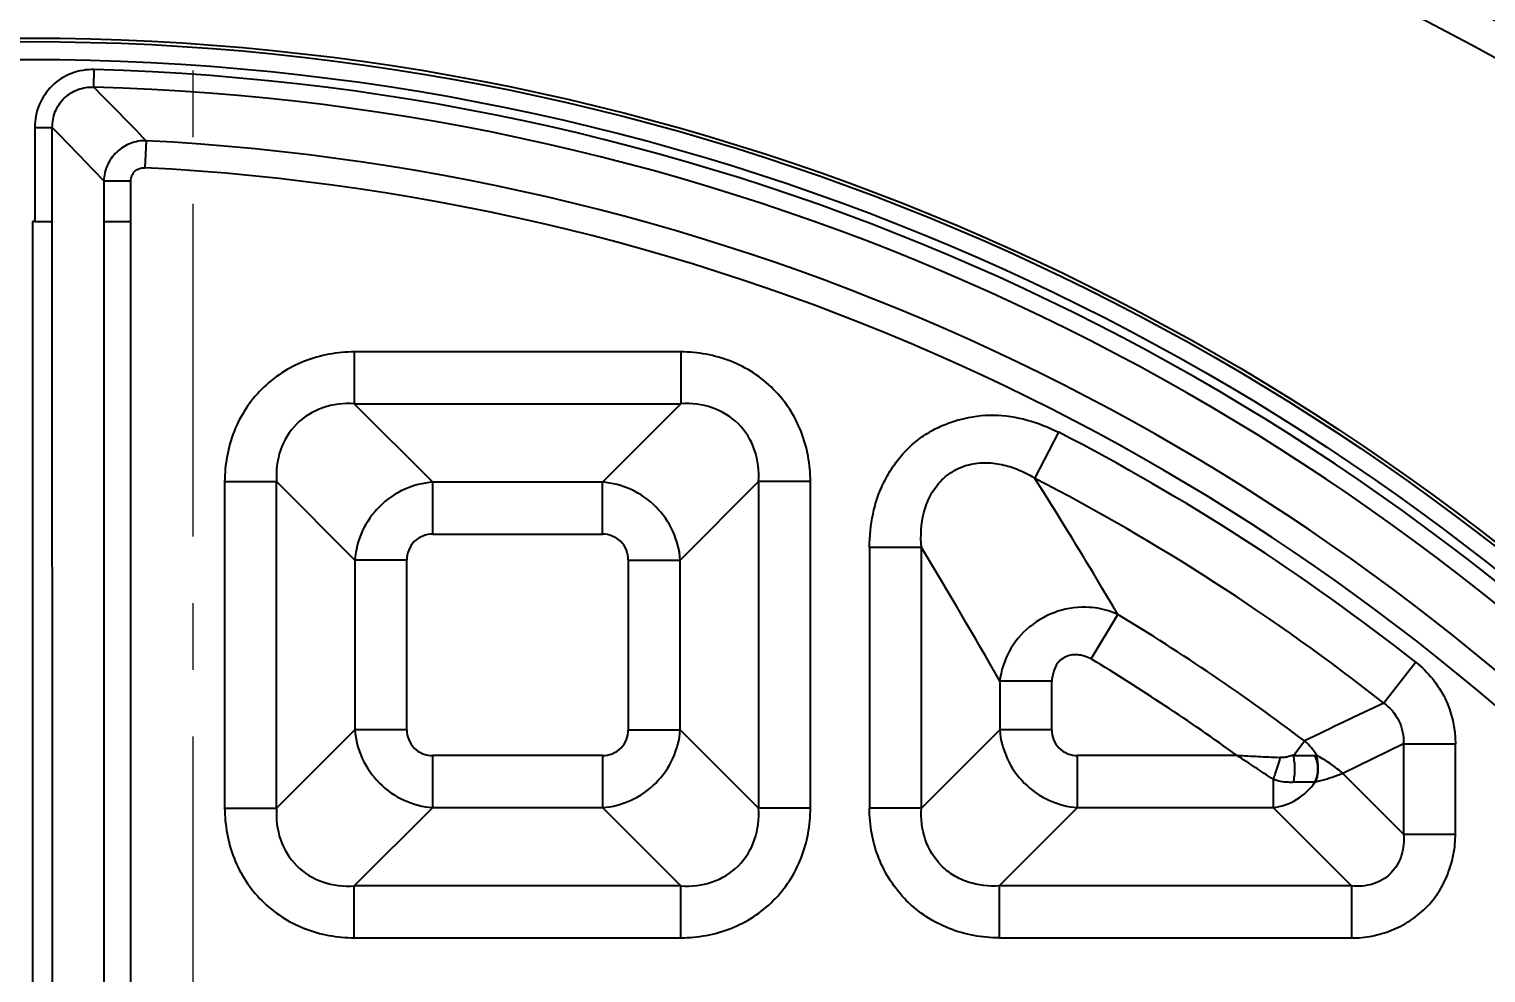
# Model space of a CAD drawing. Header units: millimetres. Extents: x 3054 to 4939, y -1170 to 130.
# Drawn here: x 3549.1 to 3602.4, y -727.6 to -693 of the extents above; entities that cross this region are included whole.
import ezdxf

# ---------------------------------------------------------------- set-up
doc = ezdxf.new("R2010")
doc.units = ezdxf.units.MM
doc.header["$LTSCALE"] = 16.335
doc.header["$PDMODE"] = 3
doc.header["$PDSIZE"] = 0.3125
doc.linetypes.add('CENTER', pattern=[0.6, 0.375, -0.075, 0.075, -0.075])
doc.layers.get('0').update_dxf_attribs({"linetype": 'CONTINUOUS'})
doc.layers.get('Defpoints').update_dxf_attribs({"linetype": 'CONTINUOUS'})
doc.layers.add('11', color=7, linetype='CONTINUOUS')
doc.layers.add('center', color=1, linetype='CENTER', lineweight=9)
doc.styles.get("Standard").update_dxf_attribs({"font": 'txt', "width": 0.8})
doc.dimstyles.get("Standard").update_dxf_attribs({"dimtxt": 0.15625, "dimasz": 0.1875, "dimexe": 0.125, "dimexo": 0.0625, "dimtad": 0, "dimtih": 1, "dimtoh": 1, "dimdsep": 46, "dimtxsty": 'Standard', "dimcen": 0.09, "dimadec": 0, "dimazin": 0, "dimtp": 0.01, "dimtm": 0.01, "dimtfac": 1, "dimtofl": 0, "dimtmove": 0, "dimatfit": 3, "dimfxl": 0, "dimtolj": 1, "dimarcsym": 0})

# ---------------------------------------------------------------- blocks, each defined once
blk = doc.blocks.new('*D117')
at = {"color": 4, "lineweight": -2}
blk.add_line((3642.481, -703.718), (3724.555, -703.718), dxfattribs=at)
at = {"layer": 'Defpoints', "color": 0}
for p in [(3642.481, -703.718), (3724.555, -703.718), (3555.085, -785.718)]:
    blk.add_point(p, dxfattribs=at)
at = {"color": 6, "insert": (3731.888, -703.718), "char_height": 5, "attachment_point": 5}
blk.add_mtext('\\A1;82.00', dxfattribs=at)
blk = doc.blocks.new('*D118')
at = {"color": 4, "lineweight": -2}
blk.add_line((3665.052, -688.718), (3724.555, -688.718), dxfattribs=at)
at = {"layer": 'Defpoints', "color": 0}
for p in [(3665.052, -688.718), (3724.555, -688.718), (3555.085, -785.718)]:
    blk.add_point(p, dxfattribs=at)
at = {"color": 6, "insert": (3731.888, -688.718), "char_height": 5, "attachment_point": 5}
blk.add_mtext('\\A1;97.00', dxfattribs=at)
blk = doc.blocks.new('*D119')
at = {"color": 4, "lineweight": -2}
blk.add_line((3602.481, -674.718), (3724.555, -674.718), dxfattribs=at)
at = {"layer": 'Defpoints', "color": 0}
for p in [(3602.481, -674.718), (3724.555, -674.718), (3555.085, -785.718)]:
    blk.add_point(p, dxfattribs=at)
at = {"color": 6, "insert": (3731.888, -674.718), "char_height": 5, "attachment_point": 5}
blk.add_mtext('\\A1;111.00', dxfattribs=at)
blk = doc.blocks.new('*D120')
at = {"color": 4, "lineweight": -2}
blk.add_line((3559.485, -668.718), (3724.555, -668.718), dxfattribs=at)
at = {"layer": 'Defpoints', "color": 0}
for p in [(3559.485, -668.718), (3724.555, -668.718), (3555.085, -785.718)]:
    blk.add_point(p, dxfattribs=at)
at = {"color": 6, "insert": (3732.555, -668.718), "char_height": 5, "attachment_point": 5}
blk.add_mtext('\\A1;117.00', dxfattribs=at)
blk = doc.blocks.new('*D121')
at = {"color": 4, "lineweight": -2}
for p, q in [((3704.555, -667.718), (3714.555, -661.758)), ((3714.555, -661.758), (3724.555, -661.758)), ((3686.461, -667.718), (3704.555, -667.718))]:
    blk.add_line(p, q, dxfattribs=at)
at = {"layer": 'Defpoints', "color": 0}
for p in [(3724.555, -661.758), (3686.461, -667.718), (3555.085, -785.718)]:
    blk.add_point(p, dxfattribs=at)
at = {"color": 6, "insert": (3732.555, -661.758), "char_height": 5, "attachment_point": 5}
blk.add_mtext('\\A1;118.00', dxfattribs=at)
blk = doc.blocks.new('*D127')
at = {"color": 4, "lineweight": -2}
blk.add_line((3555.085, -637.698), (3555.085, -618.633), dxfattribs=at)
at = {"layer": 'Defpoints', "color": 0}
for p in [(3555.085, -618.633), (3555.085, -637.698), (3555.085, -785.718)]:
    blk.add_point(p, dxfattribs=at)
at = {"color": 6, "insert": (3555.085, -613.633), "char_height": 5, "attachment_point": 5, "rotation": 90}
blk.add_mtext('\\A1;0.00', dxfattribs=at)
blk = doc.blocks.new('*D128')
at = {"color": 4, "lineweight": -2}
for p, q in [((3598.111, -628.89), (3598.111, -618.89)), ((3598.081, -638.89), (3598.111, -628.89)), ((3598.081, -670.318), (3598.081, -638.89))]:
    blk.add_line(p, q, dxfattribs=at)
at = {"layer": 'Defpoints', "color": 0}
for p in [(3598.111, -618.89), (3598.081, -670.318), (3555.085, -785.718)]:
    blk.add_point(p, dxfattribs=at)
at = {"color": 6, "insert": (3598.111, -611.556), "char_height": 5, "attachment_point": 5, "rotation": 90}
blk.add_mtext('\\A1;43.00', dxfattribs=at)
blk = doc.blocks.new('*D129')
at = {"color": 4, "lineweight": -2}
blk.add_line((3638.081, -699.318), (3638.081, -618.89), dxfattribs=at)
at = {"layer": 'Defpoints', "color": 0}
for p in [(3638.081, -618.89), (3638.081, -699.318), (3555.085, -785.718)]:
    blk.add_point(p, dxfattribs=at)
at = {"color": 6, "insert": (3638.081, -611.556), "char_height": 5, "attachment_point": 5, "rotation": 90}
blk.add_mtext('\\A1;83.00', dxfattribs=at)
blk = doc.blocks.new('*D130')
at = {"color": 4, "lineweight": -2}
blk.add_line((3660.081, -733.318), (3660.081, -618.89), dxfattribs=at)
at = {"layer": 'Defpoints', "color": 0}
for p in [(3660.081, -618.89), (3660.081, -733.318), (3555.085, -785.718)]:
    blk.add_point(p, dxfattribs=at)
at = {"color": 6, "insert": (3660.081, -610.556), "char_height": 5, "attachment_point": 5, "rotation": 90}
blk.add_mtext('\\A1;105.00', dxfattribs=at)
blk = doc.blocks.new('*D131')
at = {"color": 4, "lineweight": -2}
blk.add_line((3683.585, -658.918), (3683.585, -618.89), dxfattribs=at)
at = {"layer": 'Defpoints', "color": 0}
for p in [(3683.585, -618.89), (3683.585, -658.918), (3555.085, -785.718)]:
    blk.add_point(p, dxfattribs=at)
at = {"color": 6, "insert": (3683.585, -609.89), "char_height": 5, "attachment_point": 5, "rotation": 90}
blk.add_mtext('\\A1;128.50', dxfattribs=at)
blk = doc.blocks.new('*D140')
at = {"color": 4, "lineweight": -2}
blk.add_line((3468.659, -703.718), (3385.615, -703.718), dxfattribs=at)
at = {"layer": 'Defpoints', "color": 0}
for p in [(3385.615, -703.718), (3468.659, -703.718), (3555.085, -785.718)]:
    blk.add_point(p, dxfattribs=at)
at = {"color": 6, "insert": (3378.282, -703.718), "char_height": 5, "attachment_point": 5}
blk.add_mtext('\\A1;82.00', dxfattribs=at)
blk = doc.blocks.new('*D141')
at = {"color": 4, "lineweight": -2}
blk.add_line((3445.118, -688.718), (3385.615, -688.718), dxfattribs=at)
at = {"layer": 'Defpoints', "color": 0}
for p in [(3385.615, -688.718), (3445.118, -688.718), (3555.085, -785.718)]:
    blk.add_point(p, dxfattribs=at)
at = {"color": 6, "insert": (3378.282, -688.718), "char_height": 5, "attachment_point": 5}
blk.add_mtext('\\A1;97.00', dxfattribs=at)
blk = doc.blocks.new('*D142')
at = {"color": 4, "lineweight": -2}
blk.add_line((3507.659, -674.718), (3385.615, -674.718), dxfattribs=at)
at = {"layer": 'Defpoints', "color": 0}
for p in [(3385.615, -674.718), (3507.659, -674.718), (3555.085, -785.718)]:
    blk.add_point(p, dxfattribs=at)
at = {"color": 6, "insert": (3378.282, -674.718), "char_height": 5, "attachment_point": 5}
blk.add_mtext('\\A1;111.00', dxfattribs=at)
blk = doc.blocks.new('*D143')
at = {"color": 4, "lineweight": -2}
blk.add_line((3550.685, -668.718), (3385.615, -668.718), dxfattribs=at)
at = {"layer": 'Defpoints', "color": 0}
for p in [(3385.615, -668.718), (3550.685, -668.718), (3555.085, -785.718)]:
    blk.add_point(p, dxfattribs=at)
at = {"color": 6, "insert": (3377.615, -668.718), "char_height": 5, "attachment_point": 5}
blk.add_mtext('\\A1;117.00', dxfattribs=at)
blk = doc.blocks.new('*D144')
at = {"color": 4, "lineweight": -2}
for p, q in [((3395.615, -661.758), (3385.615, -661.758)), ((3405.615, -667.718), (3395.615, -661.758)), ((3423.709, -667.718), (3405.615, -667.718))]:
    blk.add_line(p, q, dxfattribs=at)
at = {"layer": 'Defpoints', "color": 0}
for p in [(3385.615, -661.758), (3423.709, -667.718), (3555.085, -785.718)]:
    blk.add_point(p, dxfattribs=at)
at = {"color": 6, "insert": (3377.615, -661.758), "char_height": 5, "attachment_point": 5}
blk.add_mtext('\\A1;118.00', dxfattribs=at)
blk = doc.blocks.new('*D138')
at = {"color": 4, "lineweight": -2}
for p, q in [((3512.059, -628.89), (3512.059, -618.89)), ((3512.089, -638.89), (3512.059, -628.89)), ((3512.089, -670.36), (3512.089, -638.89))]:
    blk.add_line(p, q, dxfattribs=at)
at = {"layer": 'Defpoints', "color": 0}
for p in [(3512.059, -618.89), (3512.089, -670.36), (3555.085, -785.718)]:
    blk.add_point(p, dxfattribs=at)
at = {"color": 6, "insert": (3512.059, -611.556), "char_height": 5, "attachment_point": 5, "rotation": 90}
blk.add_mtext('\\A1;43.00', dxfattribs=at)
blk = doc.blocks.new('*D150')
at = {"color": 4, "lineweight": -2}
for p, q in [((3473.059, -628.89), (3473.059, -618.89)), ((3472.089, -638.89), (3473.059, -628.89)), ((3472.089, -699.318), (3472.089, -638.89))]:
    blk.add_line(p, q, dxfattribs=at)
at = {"layer": 'Defpoints', "color": 0}
for p in [(3473.059, -618.89), (3472.089, -699.318), (3555.085, -785.718)]:
    blk.add_point(p, dxfattribs=at)
at = {"color": 6, "insert": (3473.059, -611.556), "char_height": 5, "attachment_point": 5, "rotation": 90}
blk.add_mtext('\\A1;83.00', dxfattribs=at)
blk = doc.blocks.new('*D151')
at = {"color": 4, "lineweight": -2}
for p, q in [((3451.059, -628.89), (3451.059, -618.89)), ((3450.089, -638.89), (3451.059, -628.89)), ((3450.089, -733.318), (3450.089, -638.89))]:
    blk.add_line(p, q, dxfattribs=at)
at = {"layer": 'Defpoints', "color": 0}
for p in [(3451.059, -618.89), (3450.089, -733.318), (3555.085, -785.718)]:
    blk.add_point(p, dxfattribs=at)
at = {"color": 6, "insert": (3451.059, -610.556), "char_height": 5, "attachment_point": 5, "rotation": 90}
blk.add_mtext('\\A1;105.00', dxfattribs=at)
blk = doc.blocks.new('*D152')
at = {"color": 4, "lineweight": -2}
blk.add_line((3426.585, -658.918), (3426.585, -618.89), dxfattribs=at)
at = {"layer": 'Defpoints', "color": 0}
for p in [(3426.585, -618.89), (3426.585, -658.918), (3555.085, -785.718)]:
    blk.add_point(p, dxfattribs=at)
at = {"color": 6, "insert": (3426.585, -609.89), "char_height": 5, "attachment_point": 5, "rotation": 90}
blk.add_mtext('\\A1;128.50', dxfattribs=at)
blk = doc.blocks.new('*D156')
at = {"color": 4, "lineweight": -2}
for p, q in [((3437.786, -630.751), (3437.786, -620.751)), ((3432.084, -640.751), (3437.786, -630.751)), ((3432.084, -776.718), (3432.084, -640.751))]:
    blk.add_line(p, q, dxfattribs=at)
at = {"layer": 'Defpoints', "color": 0}
for p in [(3437.786, -620.751), (3432.084, -776.718), (3555.085, -785.718)]:
    blk.add_point(p, dxfattribs=at)
at = {"color": 6, "insert": (3437.786, -612.084), "char_height": 5, "attachment_point": 5, "rotation": 90}
blk.add_mtext('\\A1;123.00', dxfattribs=at)

msp = doc.modelspace()

# ---------------------------------------------------------------- linework, layer by layer
at = {"layer": '11', "color": 7, "linetype": 'Continuous'}
for p, q in [((3551.448, -695.17), (3551.466, -694.527)), ((3549.287, -696.646), (3549.287, -700.096)), ((3549.287, -696.646), (3549.93, -696.646)), ((3549.944, -775.896), (3549.93, -696.646)), ((3553.368, -697.132), (3553.317, -698.12)), ((3551.815, -698.607), (3551.815, -774.03)), ((3551.815, -698.607), (3552.804, -698.607)), ((3552.805, -774.026), (3552.804, -698.607)), ((3549.202, -700.096), (3549.202, -775.896)), ((3549.287, -700.096), (3549.202, -700.096)), ((3549.287, -700.096), (3549.93, -700.096)), ((3551.815, -700.096), (3552.805, -700.096)), ((3560.991, -704.864), (3560.991, -706.765)), ((3572.949, -704.864), (3560.991, -704.864)), ((3572.949, -704.864), (3572.949, -706.765)), ((3560.991, -706.765), (3572.949, -706.765)), ((3560.991, -706.765), (3563.864, -709.638)), ((3570.076, -709.638), (3572.949, -706.765)), ((3585.918, -709.496), (3586.791, -707.808)), ((3556.24, -709.615), (3556.24, -721.573)), ((3556.24, -709.615), (3558.14, -709.615)), ((3558.14, -721.573), (3558.14, -709.615)), ((3561.013, -712.488), (3558.14, -709.615)), ((3563.864, -711.538), (3563.864, -709.638)), ((3570.076, -709.638), (3563.864, -709.638)), ((3570.076, -711.538), (3570.076, -709.638)), ((3575.799, -709.615), (3572.926, -712.488)), ((3575.799, -709.615), (3575.799, -721.573)), ((3577.7, -709.615), (3575.799, -709.615)), ((3577.7, -721.573), (3577.7, -709.615)), ((3563.864, -711.538), (3570.076, -711.538)), ((3579.857, -712.028), (3579.857, -721.573)), ((3581.758, -712.028), (3579.857, -712.028)), ((3581.758, -721.573), (3581.758, -712.028)), ((3561.013, -712.488), (3561.013, -718.7)), ((3562.914, -712.488), (3561.013, -712.488)), ((3562.914, -718.7), (3562.914, -712.488)), ((3571.026, -712.488), (3571.026, -718.7)), ((3571.026, -712.488), (3572.926, -712.488)), ((3572.926, -718.7), (3572.926, -712.488)), ((3587.972, -716.109), (3588.952, -714.481)), ((3599.868, -716.231), (3598.692, -717.724)), ((3584.631, -716.923), (3584.631, -718.7)), ((3586.531, -716.923), (3584.631, -716.923)), ((3586.531, -718.7), (3586.531, -716.923)), ((3558.14, -721.573), (3561.013, -718.7)), ((3562.914, -718.7), (3561.013, -718.7)), ((3571.026, -718.7), (3572.926, -718.7)), ((3572.926, -718.7), (3575.799, -721.573)), ((3581.758, -721.573), (3584.631, -718.7)), ((3586.531, -718.7), (3584.631, -718.7)), ((3595.4, -719.63), (3595.792, -719.113)), ((3563.864, -721.551), (3563.864, -719.65)), ((3570.076, -719.65), (3563.864, -719.65)), ((3570.076, -719.65), (3570.076, -721.551)), ((3587.482, -721.551), (3587.482, -719.65)), ((3593.325, -719.65), (3587.482, -719.65)), ((3595.384, -719.65), (3596.173, -719.65)), ((3599.417, -719.217), (3597.198, -720.304)), ((3599.417, -719.217), (3599.417, -722.523)), ((3599.417, -719.217), (3601.317, -719.217)), ((3601.317, -722.523), (3601.317, -719.217)), ((3594.643, -720.518), (3594.643, -721.551)), ((3596.173, -720.628), (3595.384, -720.628)), ((3597.198, -720.304), (3599.417, -722.523)), ((3556.24, -721.573), (3558.14, -721.573)), ((3563.864, -721.551), (3560.991, -724.424)), ((3563.864, -721.551), (3570.076, -721.551)), ((3572.949, -724.424), (3570.076, -721.551)), ((3577.7, -721.573), (3575.799, -721.573)), ((3581.758, -721.573), (3579.857, -721.573)), ((3587.482, -721.551), (3584.609, -724.424)), ((3587.482, -721.551), (3594.643, -721.551)), ((3597.516, -724.424), (3594.643, -721.551)), ((3599.417, -722.523), (3601.317, -722.523)), ((3560.991, -726.324), (3560.991, -724.424)), ((3572.949, -724.424), (3560.991, -724.424)), ((3572.949, -726.324), (3572.949, -724.424)), ((3584.609, -724.424), (3584.609, -726.324)), ((3597.516, -724.424), (3584.609, -724.424)), ((3597.516, -724.424), (3597.516, -726.324)), ((3560.991, -726.324), (3572.949, -726.324)), ((3584.609, -726.324), (3597.516, -726.324))]:
    msp.add_line(p, q, dxfattribs=at)
for radius in [87.342, 87.216, 86.564]:
    msp.add_circle((3549.081, -780.718), radius, dxfattribs=at)
for centre, radius, start, end in [((3555.111, -780.718), 102.166, 11.51801, 171.23114), ((3555.111, -780.718), 102.032, 15.93718, 173.82065), ((3555.111, -780.718), 101.53, 16.85876, 173.82581), ((3555.111, -780.718), 100.442, 17.04696, 159.08959), ((3555.111, -780.718), 100.141, 16.58737, 159.08959), ((3555.111, -780.718), 100.057, 13.76735, 158.94397), ((3555.111, -780.718), 98.859, 11.90883, 158.81116), ((3549.081, -780.718), 86.224, 1.58486, 88.41514), ((3382.832, -862.07), 237.248, 44.0441, 44.70702), ((3549.081, -780.718), 85.581, 1.58486, 88.41514), ((3385.051, -857.042), 230.026, 43.53302, 44.21047), ((3549.083, -780.718), 83.694, 2.93581, 87.06419), ((3549.083, -780.718), 82.705, 2.93581, 87.06419), ((3549.081, -780.718), 82.085, 51.77764, 62.65107), ((3435.123, -804.681), 178.323, 30.38595, 32.26085), ((3549.081, -780.718), 80.184, 51.77762, 62.65109), ((3428.901, -805.041), 178.932, 29.50277, 31.32021), ((3549.081, -780.718), 77.311, 52.82949, 58.9546), ((3549.081, -780.718), 75.411, 54.07664, 58.95453), ((3756.59, -1051.135), 368.91, 115.34142, 115.84092), ((3529.252, -818.458), 117.764, 56.27014, 57.03816)]:
    msp.add_arc(centre, radius, start, end, dxfattribs=at)
for points, knots in [([(3551.466, -694.527), (3551.185, -694.519), (3550.613, -694.614), (3549.884, -695.081), (3549.398, -695.797), (3549.287, -696.365), (3549.287, -696.646)], [0, 0, 0, 0, 0.250012, 0.500024, 0.75002, 1, 1, 1, 1]), ([(3549.93, -696.646), (3549.927, -696.45), (3550.003, -696.052), (3550.335, -695.544), (3550.852, -695.226), (3551.252, -695.162), (3551.448, -695.17)], [0, 0, 0, 0, 0.249805, 0.500049, 0.750235, 1, 1, 1, 1]), ([(3553.368, -697.132), (3553.171, -697.126), (3552.771, -697.197), (3552.264, -697.525), (3551.911, -698.015), (3551.819, -698.411), (3551.815, -698.607)], [0, 0, 0, 0, 0.249501, 0.500004, 0.750504, 1, 1, 1, 1]), ([(3552.804, -698.607), (3552.807, -698.542), (3552.832, -698.41), (3552.945, -698.241), (3553.118, -698.137), (3553.251, -698.119), (3553.317, -698.12)], [0, 0, 0, 0, 0.250037, 0.499988, 0.749995, 1, 1, 1, 1]), ([(3560.991, -704.864), (3560.37, -704.875), (3559.115, -705.086), (3557.511, -706.135), (3556.464, -707.739), (3556.25, -708.995), (3556.24, -709.615)], [0, 0, 0, 0, 0.250132, 0.500023, 0.749897, 1, 1, 1, 1]), ([(3577.7, -709.615), (3577.689, -708.995), (3577.478, -707.739), (3576.429, -706.135), (3574.825, -705.088), (3573.569, -704.874), (3572.949, -704.864)], [0, 0, 0, 0, 0.250132, 0.500023, 0.749897, 1, 1, 1, 1]), ([(3560.991, -706.765), (3560.605, -706.741), (3559.824, -706.827), (3558.815, -707.439), (3558.203, -708.448), (3558.117, -709.229), (3558.14, -709.615)], [0, 0, 0, 0, 0.25377, 0.499999, 0.746229, 1, 1, 1, 1]), ([(3575.799, -709.615), (3575.823, -709.229), (3575.737, -708.448), (3575.125, -707.439), (3574.116, -706.827), (3573.335, -706.741), (3572.949, -706.765)], [0, 0, 0, 0, 0.25377, 0.499999, 0.746229, 1, 1, 1, 1]), ([(3579.857, -712.028), (3579.867, -711.615), (3579.923, -710.994), (3580.141, -710.195), (3580.381, -709.621), (3580.694, -709.082), (3581.074, -708.588), (3581.521, -708.154), (3582.032, -707.798), (3582.591, -707.523), (3583.376, -707.257), (3584.414, -707.123), (3585.651, -707.315), (3586.42, -707.627), (3586.791, -707.808)], [0, 0, 0, 0, 0.12493, 0.187381, 0.249898, 0.312563, 0.375297, 0.437854, 0.500327, 0.562961, 0.625643, 0.75038, 0.875166, 1, 1, 1, 1]), ([(3581.758, -712.028), (3581.726, -711.603), (3581.759, -710.948), (3582.056, -710.136), (3582.43, -709.593), (3582.95, -709.181), (3583.569, -708.947), (3584.225, -708.9), (3584.654, -708.973), (3584.862, -709.028)], [0, 0, 0, 0, 0.246676, 0.371455, 0.497353, 0.623622, 0.749758, 0.875279, 1, 1, 1, 1]), ([(3584.862, -709.028), (3584.955, -709.053), (3585.324, -709.169), (3585.673, -709.343), (3585.919, -709.496)], [0, 0, 0, 0, 0.251082, 1, 1, 1, 1]), ([(3563.864, -709.638), (3563.503, -709.662), (3562.779, -709.849), (3561.864, -710.488), (3561.224, -711.403), (3561.038, -712.127), (3561.013, -712.488)], [0, 0, 0, 0, 0.248694, 0.500007, 0.751316, 1, 1, 1, 1]), ([(3572.926, -712.488), (3572.902, -712.127), (3572.715, -711.403), (3572.076, -710.488), (3571.161, -709.849), (3570.437, -709.662), (3570.076, -709.638)], [0, 0, 0, 0, 0.248694, 0.500007, 0.751316, 1, 1, 1, 1]), ([(3563.864, -711.538), (3563.621, -711.538), (3563.106, -711.73), (3562.914, -712.245), (3562.914, -712.488)], [0, 0, 0, 0, 0.500164, 1, 1, 1, 1]), ([(3571.026, -712.488), (3571.026, -712.245), (3570.834, -711.73), (3570.319, -711.538), (3570.076, -711.538)], [0, 0, 0, 0, 0.500164, 1, 1, 1, 1]), ([(3587.919, -714.22), (3587.53, -714.194), (3586.73, -714.296), (3585.679, -714.875), (3584.916, -715.789), (3584.673, -716.545), (3584.631, -716.923)], [0, 0, 0, 0, 0.250732, 0.504244, 0.755241, 1, 1, 1, 1]), ([(3588.952, -714.481), (3588.872, -714.444), (3588.541, -714.309), (3588.186, -714.237), (3587.919, -714.22)], [0, 0, 0, 0, 0.248202, 1, 1, 1, 1]), ([(3587.972, -716.109), (3587.821, -716.032), (3587.573, -715.943), (3587.229, -715.958), (3586.986, -716.047), (3586.779, -716.204), (3586.641, -716.425), (3586.576, -716.672), (3586.539, -716.839), (3586.531, -716.923)], [0, 0, 0, 0, 0.249258, 0.3745, 0.499701, 0.625339, 0.749577, 0.875184, 1, 1, 1, 1]), ([(3599.868, -716.231), (3600.314, -716.582), (3601.059, -717.498), (3601.317, -718.649), (3601.317, -719.217)], [0, 0, 0, 0, 0.50001, 1, 1, 1, 1]), ([(3598.692, -717.724), (3598.925, -717.89), (3599.319, -718.342), (3599.431, -718.932), (3599.417, -719.217)], [0, 0, 0, 0, 0.500002, 1, 1, 1, 1]), ([(3561.013, -718.7), (3561.038, -719.061), (3561.224, -719.785), (3561.864, -720.7), (3562.779, -721.34), (3563.503, -721.526), (3563.864, -721.551)], [0, 0, 0, 0, 0.248694, 0.500007, 0.751316, 1, 1, 1, 1]), ([(3562.914, -718.7), (3562.914, -718.943), (3563.106, -719.458), (3563.621, -719.65), (3563.864, -719.65)], [0, 0, 0, 0, 0.500164, 1, 1, 1, 1]), ([(3570.076, -721.551), (3570.437, -721.526), (3571.161, -721.34), (3572.076, -720.7), (3572.715, -719.785), (3572.902, -719.061), (3572.926, -718.7)], [0, 0, 0, 0, 0.248694, 0.500007, 0.751316, 1, 1, 1, 1]), ([(3570.076, -719.65), (3570.319, -719.65), (3570.834, -719.458), (3571.026, -718.943), (3571.026, -718.7)], [0, 0, 0, 0, 0.500164, 1, 1, 1, 1]), ([(3584.631, -718.7), (3584.656, -719.061), (3584.842, -719.785), (3585.482, -720.7), (3586.397, -721.34), (3587.12, -721.526), (3587.482, -721.551)], [0, 0, 0, 0, 0.248694, 0.500007, 0.751316, 1, 1, 1, 1]), ([(3586.531, -718.7), (3586.531, -718.943), (3586.723, -719.458), (3587.238, -719.65), (3587.482, -719.65)], [0, 0, 0, 0, 0.500164, 1, 1, 1, 1]), ([(3594.86, -719.729), (3594.734, -719.722), (3594.48, -719.713), (3593.968, -719.685), (3593.583, -719.664), (3593.325, -719.65)], [0, 0, 0, 0, 0.246406, 0.49606, 1, 1, 1, 1]), ([(3595.4, -719.63), (3595.312, -719.644), (3595.188, -719.709), (3595.003, -719.72), (3594.906, -719.718), (3594.86, -719.729)], [0, 0, 0, 0, 0.4813, 0.738675, 1, 1, 1, 1]), ([(3595.384, -720.628), (3595.422, -720.468), (3595.454, -720.139), (3595.422, -719.81), (3595.384, -719.65)], [0, 0, 0, 0, 0.499938, 1, 1, 1, 1]), ([(3596.173, -720.628), (3596.246, -720.477), (3596.321, -720.139), (3596.246, -719.8), (3596.173, -719.65)], [0, 0, 0, 0, 0.5, 1, 1, 1, 1]), ([(3596.21, -720.603), (3596.267, -720.454), (3596.318, -720.135), (3596.28, -719.814), (3596.231, -719.664)], [0, 0, 0, 0, 0.502813, 1, 1, 1, 1]), ([(3597.198, -720.304), (3597.136, -720.247), (3596.842, -719.999), (3596.514, -719.796), (3596.249, -719.656)], [0, 0, 0, 0, 0.219279, 1, 1, 1, 1]), ([(3594.643, -720.518), (3594.669, -720.456), (3594.768, -720.2), (3594.852, -719.938), (3594.904, -719.737)], [0, 0, 0, 0, 0.244411, 1, 1, 1, 1]), ([(3595.384, -720.628), (3595.323, -720.63), (3595.073, -720.63), (3594.819, -720.588), (3594.643, -720.518)], [0, 0, 0, 0, 0.243251, 1, 1, 1, 1]), ([(3594.643, -721.551), (3594.943, -721.519), (3595.539, -721.312), (3595.997, -720.88), (3596.173, -720.628)], [0, 0, 0, 0, 0.494345, 1, 1, 1, 1]), ([(3597.198, -720.304), (3597.132, -720.331), (3596.815, -720.454), (3596.487, -720.546), (3596.225, -720.61)], [0, 0, 0, 0, 0.20777, 1, 1, 1, 1]), ([(3556.24, -721.573), (3556.251, -722.194), (3556.462, -723.449), (3557.511, -725.053), (3559.115, -726.1), (3560.37, -726.314), (3560.991, -726.324)], [0, 0, 0, 0, 0.250132, 0.500023, 0.749897, 1, 1, 1, 1]), ([(3558.14, -721.573), (3558.117, -721.959), (3558.203, -722.74), (3558.815, -723.749), (3559.824, -724.361), (3560.605, -724.447), (3560.991, -724.424)], [0, 0, 0, 0, 0.25377, 0.499999, 0.746229, 1, 1, 1, 1]), ([(3572.949, -726.324), (3573.569, -726.313), (3574.825, -726.102), (3576.429, -725.053), (3577.476, -723.449), (3577.69, -722.194), (3577.7, -721.573)], [0, 0, 0, 0, 0.250132, 0.500023, 0.749897, 1, 1, 1, 1]), ([(3572.949, -724.424), (3573.335, -724.447), (3574.116, -724.361), (3575.125, -723.749), (3575.737, -722.74), (3575.823, -721.959), (3575.799, -721.573)], [0, 0, 0, 0, 0.25377, 0.499999, 0.746229, 1, 1, 1, 1]), ([(3584.609, -726.324), (3583.987, -726.324), (3582.731, -726.098), (3581.126, -725.055), (3580.083, -723.45), (3579.857, -722.194), (3579.857, -721.573)], [0, 0, 0, 0, 0.250182, 0.500038, 0.749876, 1, 1, 1, 1]), ([(3584.609, -724.424), (3584.229, -724.447), (3583.641, -724.383), (3582.94, -724.061), (3582.331, -723.582), (3581.817, -722.732), (3581.735, -721.952), (3581.758, -721.573)], [0, 0, 0, 0, 0.248852, 0.374756, 0.500939, 0.751312, 1, 1, 1, 1]), ([(3599.417, -722.523), (3599.439, -722.778), (3599.402, -723.306), (3599.001, -724.008), (3598.299, -724.409), (3597.771, -724.446), (3597.516, -724.424)], [0, 0, 0, 0, 0.248282, 0.500158, 0.751938, 1, 1, 1, 1]), ([(3597.516, -726.324), (3597.765, -726.329), (3598.266, -726.278), (3598.986, -726.065), (3599.659, -725.726), (3600.245, -725.251), (3600.719, -724.666), (3601.058, -723.993), (3601.271, -723.272), (3601.322, -722.772), (3601.317, -722.523)], [0, 0, 0, 0, 0.124751, 0.250013, 0.374902, 0.5, 0.625083, 0.749977, 0.87525, 1, 1, 1, 1])]:
    msp.add_open_spline(points, degree=3, knots=knots, dxfattribs=at)
for points in [[(3596.249, -719.656), (3596.129, -719.452), (3595.973, -719.266), (3595.792, -719.113)], [(3596.249, -719.656), (3596.225, -719.649), (3596.198, -719.648), (3596.173, -719.65)], [(3596.225, -720.61), (3596.208, -720.614), (3596.19, -720.62), (3596.173, -720.628)]]:
    msp.add_open_spline(points, degree=3, dxfattribs=at)
at = {"layer": 'center', "color": 1, "linetype": 'CENTER', "ltscale": 1.990336}
msp.add_line((3555.085, -945.719), (3555.085, -625.718), dxfattribs=at)

# ---------------------------------------------------------------- dimensions: what is measured, and where the dimension line sits
for feature_location, offset, dtype, origin, picture, middle in [((3426.585, -658.918), (0, 40.029), 1, (3555.085, -785.718), '*D152', (3426.585, -609.89)), ((3683.585, -658.918), (0, 40.029), 1, (3555.085, -785.718), '*D131', (3683.585, -609.89)), ((3450.089, -733.318), (0.97, 114.429), 1, (3555.085, -785.718), '*D151', (3451.059, -610.556)), ((3660.081, -733.318), (0, 114.429), 1, (3555.085, -785.718), '*D130', (3660.081, -610.556)), ((3432.084, -776.718), (5.702, 155.967), 1, (3555.085, -785.718), '*D156', (3437.786, -612.084)), ((3472.089, -699.318), (0.97, 80.429), 1, (3555.085, -785.718), '*D150', (3473.059, -611.556)), ((3512.089, -670.36), (-0.03, 51.471), 1, (3555.085, -785.718), '*D138', (3512.059, -611.556)), ((3598.081, -670.318), (0.03, 51.429), 1, (3555.085, -785.718), '*D128', (3598.111, -611.556)), ((3638.081, -699.318), (0, 80.429), 1, (3555.085, -785.718), '*D129', (3638.081, -611.556)), ((3555.084955475, -637.697967245), (0, 19.064482636), 1, (3555.084955475, -785.718474448), '*D127', (3555.084955475, -613.633484609)), ((3423.709, -667.718), (-38.094, 5.961), 0, (3555.085, -785.718), '*D144', (3377.615, -661.758)), ((3686.461, -667.718), (38.094, 5.961), 0, (3555.085, -785.718), '*D121', (3732.555, -661.758)), ((3550.685, -668.718), (-165.07, 0), 0, (3555.085, -785.718), '*D143', (3377.615, -668.718)), ((3559.485, -668.718), (165.07, 0), 0, (3555.085, -785.718), '*D120', (3732.555, -668.718)), ((3507.659, -674.718), (-122.044, 0), 0, (3555.085, -785.718), '*D142', (3378.282, -674.718)), ((3602.481, -674.718), (122.074, 0), 0, (3555.085, -785.718), '*D119', (3731.888, -674.718)), ((3445.118, -688.718), (-59.503, 0), 0, (3555.085, -785.718), '*D141', (3378.282, -688.718)), ((3665.052, -688.718), (59.503, 0), 0, (3555.085, -785.718), '*D118', (3731.888, -688.718)), ((3468.659, -703.718), (-83.044, 0), 0, (3555.085, -785.718), '*D140', (3378.282, -703.718)), ((3642.481, -703.718), (82.074, 0), 0, (3555.085, -785.718), '*D117', (3731.888, -703.718))]:
    dim = msp.add_ordinate_dim(feature_location=feature_location, offset=offset, dtype=dtype, origin=origin, dimstyle='Standard', override={"dimtxt": 5, "dimasz": 5, "dimexe": 0, "dimexo": 0, "dimgap": 0, "dimtih": 0, "dimtoh": 0, "dimzin": 0, "dimcen": 0, "dimclrd": 4, "dimclre": 4, "dimclrt": 6, "dimadec": 2, "dimtp": 0, "dimtm": 0, "dimtzin": 0})
    dim.commit()
    dim.dimension.update_dxf_attribs({"geometry": picture, "text_midpoint": middle})

doc.saveas('drawing.dxf')
